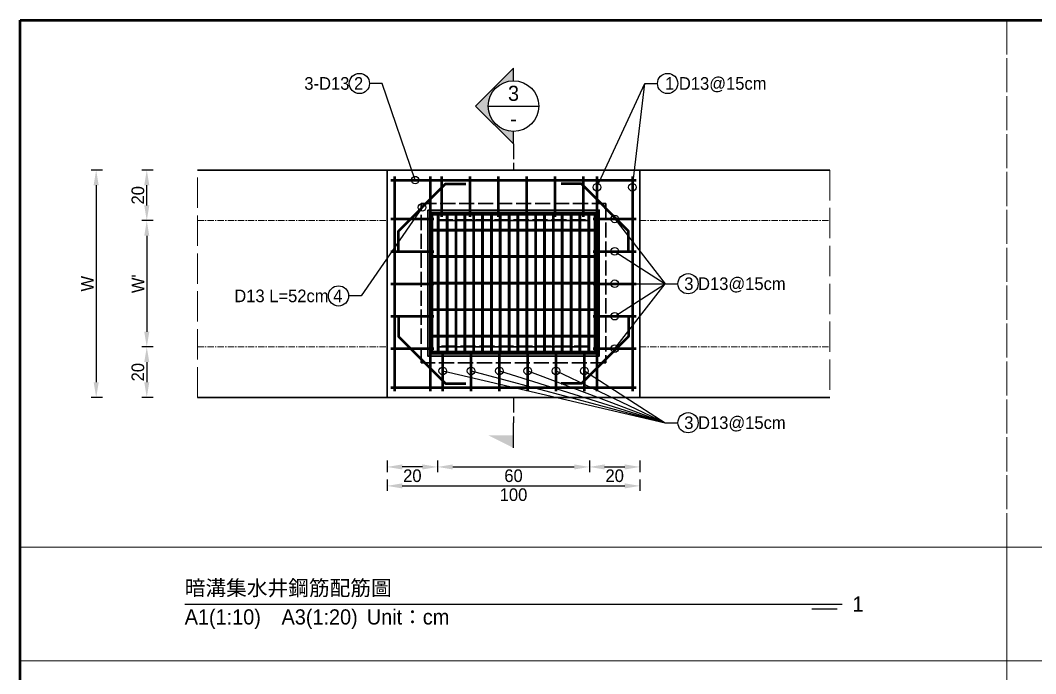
# Model space of a CAD drawing. Extents: x -7340 to 3675, y -3342 to 777.
# Drawn here: x -7340 to -6938.6, y -1015.6 to -757 of the extents above; entities that cross this region are included whole.
import ezdxf
from ezdxf import colors
from ezdxf.entities.mleader import LeaderData, LeaderLine
from ezdxf.math import Vec2, Vec3

# ---------------------------------------------------------------- set-up
doc = ezdxf.new("R2010")
doc.units = 0
doc.header["$MEASUREMENT"] = 0
doc.linetypes.add('ACAD_ISO02W100', pattern=[15, 12, -3])
doc.linetypes.add('CENTERX2', pattern=[4, 2.5, -0.5, 0.5, -0.5])
for name, color, linetype, lineweight in [('一、3.基本-變更', 1, 'Continuous', 50), ('二、1.繪圖-既有設施', 8, 'Continuous', 20), ('二、2.繪圖-施作項目', 181, 'Continuous', 30), ('二、5.繪圖-鋼筋', 60, 'Continuous', 50), ('二、6.繪圖-其他施作項目', 35, 'Continuous', 30)]:
    doc.layers.add(name, color=color, linetype=linetype, lineweight=lineweight)
doc.layers.add('一、4.基本-隱藏', color=9, linetype='ACAD_ISO02W100', lineweight=20, plot=False)
doc.layers.add('三、3.文字-註解文字', color=2, linetype='Continuous')
doc.styles.add('次圖名(詳圖)', font='MS PGothic.ttf', dxfattribs={"height": 6})
doc.styles.add('註解文字(詳圖)', font='MS PGothic.ttf', dxfattribs={"height": 5})
doc.dimstyles.new('註解文字(詳圖)', dxfattribs={"dimtxt": 5, "dimasz": 6, "dimexe": 2, "dimexo": 5, "dimgap": 1, "dimtad": 2, "dimzin": 0, "dimdsep": 46, "dimtxsty": '註解文字(詳圖)', "dimcen": 0.1, "dimclrd": 144, "dimclre": 144, "dimclrt": 256, "dimadec": 0, "dimazin": 0, "dimtfac": 1, "dimtofl": 0, "dimtmove": 0, "dimatfit": 3, "dimfxlon": 1, "dimtolj": 1, "dimtzin": 0, "dimlwd": -1, "dimlwe": -1, "dimarcsym": 1})
pattern_1 = [(45, (-8465.3608, -652.3457), (-2.65165, 2.65165), []), (45, (-8464.477, -652.3457), (-2.65165, 2.65165), []), (45, (-8463.593, -652.3457), (-2.65165, 2.65165), []), (45, (-8462.709, -652.3457), (-2.65165, 2.65165), [])]

# ---------------------------------------------------------------- blocks, each defined once
blk = doc.blocks.new('*D359')
at = {"layer": 'Defpoints', "color": 0, "transparency": 16777216}
for p in [(-7290, -816.25), (-7270, -816.25), (-7270, -836.25)]:
    blk.add_point(p, dxfattribs=at)
at = {"layer": '三、3.文字-註解文字', "color": 144, "transparency": 16777216}
for p, q in [((-7287.5, -816.25), (-7292, -816.25)), ((-7290, -830.25), (-7290, -822.25)), ((-7287.5, -836.25), (-7292, -836.25))]:
    blk.add_line(p, q, dxfattribs=at)
for points in [[(-7291, -822.25), (-7289, -822.25), (-7290, -816.25)], [(-7291, -830.25), (-7289, -830.25), (-7290, -836.25)]]:
    blk.add_solid(points, dxfattribs=at)
at = {"layer": '三、3.文字-註解文字', "transparency": 16777216, "insert": (-7293.5, -826.25), "char_height": 5, "attachment_point": 5, "rotation": 90, "style": '註解文字(詳圖)'}
blk.add_mtext('\\A1;20', dxfattribs=at)
blk = doc.blocks.new('*D360')
at = {"layer": 'Defpoints', "color": 0, "transparency": 16777216}
for p in [(-7270, -836.25), (-7290, -886.25), (-7270, -886.25)]:
    blk.add_point(p, dxfattribs=at)
at = {"layer": '三、3.文字-註解文字', "color": 144, "transparency": 16777216}
for p, q in [((-7287.5, -836.25), (-7292, -836.25)), ((-7290, -842.25), (-7290, -880.25)), ((-7287.5, -886.25), (-7292, -886.25))]:
    blk.add_line(p, q, dxfattribs=at)
for points in [[(-7291, -842.25), (-7289, -842.25), (-7290, -836.25)], [(-7291, -880.25), (-7289, -880.25), (-7290, -886.25)]]:
    blk.add_solid(points, dxfattribs=at)
at = {"layer": '三、3.文字-註解文字', "transparency": 16777216, "insert": (-7293.5, -861.25), "char_height": 5, "attachment_point": 5, "rotation": 90, "style": '註解文字(詳圖)'}
blk.add_mtext("\\A1;W'", dxfattribs=at)
blk = doc.blocks.new('*D361')
at = {"layer": 'Defpoints', "color": 0, "transparency": 16777216}
for p in [(-7270, -886.25), (-7290, -906.25), (-7270, -906.25)]:
    blk.add_point(p, dxfattribs=at)
at = {"layer": '三、3.文字-註解文字', "color": 144, "transparency": 16777216}
for p, q in [((-7287.5, -886.25), (-7292, -886.25)), ((-7290, -892.25), (-7290, -900.25)), ((-7287.5, -906.25), (-7292, -906.25))]:
    blk.add_line(p, q, dxfattribs=at)
for points in [[(-7291, -892.25), (-7289, -892.25), (-7290, -886.25)], [(-7291, -900.25), (-7289, -900.25), (-7290, -906.25)]]:
    blk.add_solid(points, dxfattribs=at)
at = {"layer": '三、3.文字-註解文字', "transparency": 16777216, "insert": (-7293.5, -896.25), "char_height": 5, "attachment_point": 5, "rotation": 90, "style": '註解文字(詳圖)'}
blk.add_mtext('\\A1;20', dxfattribs=at)
blk = doc.blocks.new('*D362')
at = {"layer": 'Defpoints', "color": 0, "transparency": 16777216}
for p in [(-7270, -816.25), (-7310, -906.25), (-7270, -906.25)]:
    blk.add_point(p, dxfattribs=at)
at = {"layer": '三、3.文字-註解文字', "color": 144, "transparency": 16777216}
for p, q in [((-7307.5, -816.25), (-7312, -816.25)), ((-7310, -822.25), (-7310, -900.25)), ((-7307.5, -906.25), (-7312, -906.25))]:
    blk.add_line(p, q, dxfattribs=at)
for points in [[(-7311, -822.25), (-7309, -822.25), (-7310, -816.25)], [(-7311, -900.25), (-7309, -900.25), (-7310, -906.25)]]:
    blk.add_solid(points, dxfattribs=at)
at = {"layer": '三、3.文字-註解文字', "transparency": 16777216, "insert": (-7313.5, -861.25), "char_height": 5, "attachment_point": 5, "rotation": 90, "style": '註解文字(詳圖)'}
blk.add_mtext('\\A1;W', dxfattribs=at)
blk = doc.blocks.new('_Small')
at = {"color": 0, "linetype": 'ByBlock', "lineweight": -2}
blk.add_circle((0, 0), 0.25, dxfattribs=at)
blk = doc.blocks.new('*D355')
at = {"layer": 'Defpoints', "color": 0, "transparency": 16777216}
for p in [(-7195, -886.25), (-7175, -886.25), (-7195, -933.75)]:
    blk.add_point(p, dxfattribs=at)
at = {"layer": '三、3.文字-註解文字', "color": 144, "transparency": 16777216}
for p, q in [((-7195, -931.25), (-7195, -935.75)), ((-7175, -931.25), (-7175, -935.75)), ((-7181, -933.75), (-7189, -933.75))]:
    blk.add_line(p, q, dxfattribs=at)
for points in [[(-7189, -932.75), (-7189, -934.75), (-7195, -933.75)], [(-7181, -932.75), (-7181, -934.75), (-7175, -933.75)]]:
    blk.add_solid(points, dxfattribs=at)
at = {"layer": '三、3.文字-註解文字', "transparency": 16777216, "insert": (-7185, -937.25), "char_height": 5, "attachment_point": 5, "style": '註解文字(詳圖)'}
blk.add_mtext('\\A1;20', dxfattribs=at)
blk = doc.blocks.new('*D356')
at = {"layer": 'Defpoints', "color": 0, "transparency": 16777216}
for p in [(-7175, -886.25), (-7115, -886.25), (-7115, -933.75)]:
    blk.add_point(p, dxfattribs=at)
at = {"layer": '三、3.文字-註解文字', "color": 144, "transparency": 16777216}
for p, q in [((-7175, -931.25), (-7175, -935.75)), ((-7115, -931.25), (-7115, -935.75)), ((-7169, -933.75), (-7121, -933.75))]:
    blk.add_line(p, q, dxfattribs=at)
for points in [[(-7169, -932.75), (-7169, -934.75), (-7175, -933.75)], [(-7121, -932.75), (-7121, -934.75), (-7115, -933.75)]]:
    blk.add_solid(points, dxfattribs=at)
at = {"layer": '三、3.文字-註解文字', "transparency": 16777216, "insert": (-7145, -937.25), "char_height": 5, "attachment_point": 5, "style": '註解文字(詳圖)'}
blk.add_mtext('\\A1;60', dxfattribs=at)
blk = doc.blocks.new('*D357')
at = {"layer": 'Defpoints', "color": 0, "transparency": 16777216}
for p in [(-7115, -886.25), (-7095, -886.25), (-7095, -933.75)]:
    blk.add_point(p, dxfattribs=at)
at = {"layer": '三、3.文字-註解文字', "color": 144, "transparency": 16777216}
for p, q in [((-7115, -931.25), (-7115, -935.75)), ((-7095, -931.25), (-7095, -935.75)), ((-7109, -933.75), (-7101, -933.75))]:
    blk.add_line(p, q, dxfattribs=at)
for points in [[(-7109, -932.75), (-7109, -934.75), (-7115, -933.75)], [(-7101, -932.75), (-7101, -934.75), (-7095, -933.75)]]:
    blk.add_solid(points, dxfattribs=at)
at = {"layer": '三、3.文字-註解文字', "transparency": 16777216, "insert": (-7105, -937.25), "char_height": 5, "attachment_point": 5, "style": '註解文字(詳圖)'}
blk.add_mtext('\\A1;20', dxfattribs=at)
blk = doc.blocks.new('*D358')
at = {"layer": 'Defpoints', "color": 0, "transparency": 16777216}
for p in [(-7195, -906.25), (-7095, -906.25), (-7095, -941.25)]:
    blk.add_point(p, dxfattribs=at)
at = {"layer": '三、3.文字-註解文字', "color": 144, "transparency": 16777216}
for p, q in [((-7195, -938.75), (-7195, -943.25)), ((-7095, -938.75), (-7095, -943.25)), ((-7189, -941.25), (-7101, -941.25))]:
    blk.add_line(p, q, dxfattribs=at)
for points in [[(-7189, -940.25), (-7189, -942.25), (-7195, -941.25)], [(-7101, -940.25), (-7101, -942.25), (-7095, -941.25)]]:
    blk.add_solid(points, dxfattribs=at)
at = {"layer": '三、3.文字-註解文字', "transparency": 16777216, "insert": (-7145, -944.75), "char_height": 5, "attachment_point": 5, "style": '註解文字(詳圖)'}
blk.add_mtext('\\A1;100', dxfattribs=at)

msp = doc.modelspace()

# ---------------------------------------------------------------- hatches: boundary and pattern name
at = {"layer": '三、3.文字-註解文字'}
h = msp.add_hatch(color=256, dxfattribs=at)
h.dxf.hatch_style = 1
h.paths.add_polyline_path([(-7145, -775.943), (-7160, -790.943), (-7145, -805.943), (-7145, -800.943, -0.4142136), (-7155, -790.943, -0.4142136), (-7145, -780.943)])
h = msp.add_hatch(color=256, dxfattribs=at)
h.dxf.hatch_style = 1
h.paths.add_polyline_path([(-7155, -921.25), (-7145, -926.25), (-7145, -921.25)])
at = {"layer": '二、6.繪圖-其他施作項目'}
h = msp.add_hatch(color=256, dxfattribs=at)
h.dxf.hatch_style = 1
h.paths.add_polyline_path([(-7178.9, -889.9), (-7111.1, -889.9), (-7111.1, -832.1), (-7178.9, -832.1)])
h.paths.add_polyline_path([(-7178, -889), (-7112, -889), (-7112, -833), (-7178, -833)], flags=16)
h = msp.add_hatch(dxfattribs=at)
h.set_pattern_fill('ANSI34', color=256, scale=5)
h.set_pattern_definition(pattern_1)
h.paths.add_polyline_path([(-7113, -839.75), (-7177, -839.75), (-7177, -840.25), (-7113, -840.25)])
h = msp.add_hatch(dxfattribs=at)
h.set_pattern_fill('ANSI34', color=256, scale=5)
h.set_pattern_definition(pattern_1)
h.paths.add_polyline_path([(-7113, -850.25), (-7177, -850.25), (-7177, -850.75), (-7113, -850.75)])
h = msp.add_hatch(dxfattribs=at)
h.set_pattern_fill('ANSI34', color=256, scale=5)
h.set_pattern_definition(pattern_1)
h.paths.add_polyline_path([(-7113, -860.75), (-7177, -860.75), (-7177, -861.25), (-7113, -861.25)])
h = msp.add_hatch(dxfattribs=at)
h.set_pattern_fill('ANSI34', color=256, scale=5)
h.set_pattern_definition(pattern_1)
h.paths.add_polyline_path([(-7113, -871.25), (-7177, -871.25), (-7177, -871.75), (-7113, -871.75)])
h = msp.add_hatch(dxfattribs=at)
h.set_pattern_fill('ANSI34', color=256, scale=5)
h.set_pattern_definition(pattern_1)
h.paths.add_polyline_path([(-7113, -881.75), (-7177, -881.75), (-7177, -882.25), (-7113, -882.25)])

# ---------------------------------------------------------------- linework, layer by layer
at = {"layer": '一、3.基本-變更'}
msp.add_lwpolyline([(-7340, -757), (-3920, -757), (-3920, -1264), (-7340, -1264)], close=True, dxfattribs=at)
at = {"layer": '一、4.基本-隱藏'}
for points in [[(-7340, -757), (-6560, -757), (-6560, -1264), (-7340, -1264)], [(-7340, -757), (-6950, -757), (-6950, -965.5), (-7340, -965.5)], [(-6950, -757), (-6650, -757), (-6650, -965.5), (-6950, -965.5)], [(-7270, -816.25), (-7020, -816.25), (-7020, -906.25), (-7270, -906.25)], [(-7340, -965.5), (-6950, -965.5), (-6950, -1010.5), (-7340, -1010.5)], [(-6950, -965.5), (-6650, -965.5), (-6650, -1010.5), (-6950, -1010.5)], [(-7340, -1010.5), (-6950, -1010.5), (-6950, -1219), (-7340, -1219)], [(-6950, -1010.5), (-6650, -1010.5), (-6650, -1219), (-6950, -1219)]]:
    msp.add_lwpolyline(points, close=True, dxfattribs=at)
at = {"layer": '三、3.文字-註解文字'}
for points in [[(-7145, -780.943), (-7145, -775.943), (-7160, -790.943), (-7145, -805.943), (-7145, -800.943)], [(-7155, -790.943), (-7135, -790.943)], [(-7145, -926.25), (-7145, -916.25)], [(-7275, -988), (-7015, -988)], [(-7017, -990), (-7027, -990)]]:
    msp.add_lwpolyline(points, dxfattribs=at)
at = {"layer": '三、3.文字-註解文字', "linetype": 'ACAD_ISO02W100', "ltscale": 0.5}
for points in [[(-7145, -805.943), (-7145, -815.943)], [(-7145, -906.25), (-7145, -916.25)]]:
    msp.add_lwpolyline(points, dxfattribs=at)
at = {"layer": '三、3.文字-註解文字'}
for centre, radius in [((-7205.93, -782), 4), ((-7084.07, -782), 4), ((-7145, -790.943), 10), ((-7076, -861.25), 4), ((-7214.181, -866.069), 4), ((-7076, -916.25), 4)]:
    msp.add_circle(centre, radius, dxfattribs=at)
at = {"layer": '二、1.繪圖-既有設施', "linetype": 'CENTERX2'}
for points in [[(-7270, -836.25), (-7195, -836.25)], [(-7095, -836.25), (-7020, -836.25)], [(-7270, -886.25), (-7195, -886.25)], [(-7095, -886.25), (-7020, -886.25)]]:
    msp.add_lwpolyline(points, dxfattribs=at)
at = {"layer": '二、2.繪圖-施作項目'}
for points in [[(-7270, -816.25), (-7020, -816.25)], [(-7195, -816.25), (-7195, -906.25)], [(-7095, -816.25), (-7095, -906.25)], [(-7270, -906.25), (-7020, -906.25)]]:
    msp.add_lwpolyline(points, dxfattribs=at)
msp.add_lwpolyline([(-7175, -836.25), (-7115, -836.25), (-7115, -886.25), (-7175, -886.25)], close=True, dxfattribs=at)
at = {"layer": '二、5.繪圖-鋼筋'}
for points in [[(-7192, -818.75), (-7192, -903.75)], [(-7178, -818.75), (-7178, -903.75)], [(-7173.362, -834.75), (-7173.362, -818.75)], [(-7162.162, -834.75), (-7162.162, -818.75)], [(-7150.962, -834.75), (-7150.962, -818.75)], [(-7139.762, -834.75), (-7139.762, -818.75)], [(-7128.562, -834.75), (-7128.562, -818.75)], [(-7117.362, -834.75), (-7117.362, -818.75)], [(-7112, -818.75), (-7112, -903.75)], [(-7098, -818.75), (-7098, -903.75)], [(-7193.5, -820.25), (-7096.5, -820.25)], [(-7190.5, -848.388), (-7190.5, -840.388), (-7171.862, -821.75), (-7163.862, -821.75)], [(-7099.5, -848.388), (-7099.5, -840.388), (-7118.138, -821.75), (-7126.138, -821.75)], [(-7193.5, -835.6), (-7176.5, -835.6)], [(-7113.5, -835.6), (-7096.5, -835.6)], [(-7193.5, -848.43), (-7176.5, -848.43)], [(-7113.5, -848.43), (-7096.5, -848.43)], [(-7193.5, -861.25), (-7176.5, -861.25)], [(-7113.5, -861.25), (-7096.5, -861.25)], [(-7193.5, -874.09), (-7176.5, -874.09)], [(-7190.5, -874.112), (-7190.5, -882.112), (-7171.862, -900.75), (-7163.862, -900.75)], [(-7099.5, -874.112), (-7099.5, -882.112), (-7118.138, -900.75), (-7126.138, -900.75)], [(-7113.5, -874.09), (-7096.5, -874.09)], [(-7193.5, -886.92), (-7176.5, -886.92)], [(-7113.5, -886.92), (-7096.5, -886.92)], [(-7173, -903.75), (-7173, -887.75)], [(-7161.8, -903.75), (-7161.8, -887.75)], [(-7150.6, -903.75), (-7150.6, -887.75)], [(-7139.4, -903.75), (-7139.4, -887.75)], [(-7128.2, -903.75), (-7128.2, -887.75)], [(-7117, -903.75), (-7117, -887.75)], [(-7193.5, -902.25), (-7096.5, -902.25)]]:
    msp.add_lwpolyline(points, dxfattribs=at)
at = {"layer": '二、6.繪圖-其他施作項目', "linetype": 'ACAD_ISO02W100', "ltscale": 0.5}
for points in [[(-7181.5, -829.5), (-7108.5, -829.5), (-7108.5, -892.5), (-7181.5, -892.5)], [(-7175, -836), (-7115, -836), (-7115, -886), (-7175, -886)]]:
    msp.add_lwpolyline(points, close=True, dxfattribs=at)
at = {"layer": '二、6.繪圖-其他施作項目'}
for points in [[(-7178.9, -832.1), (-7111.1, -832.1), (-7111.1, -889.9), (-7178.9, -889.9)], [(-7178, -833), (-7112, -833), (-7112, -889), (-7178, -889)], [(-7177.5, -833.5), (-7112.5, -833.5), (-7112.5, -888.5), (-7177.5, -888.5)]]:
    msp.add_lwpolyline(points, close=True, dxfattribs=at)
for points in [[(-7177.5, -833.5), (-7112.5, -833.5)], [(-7177.5, -833.5), (-7177.5, -888.5)], [(-7177, -833.5), (-7177, -888.5)], [(-7177, -834), (-7113, -834)], [(-7175, -834), (-7175, -839.75)], [(-7174.5, -834), (-7174.5, -839.75)], [(-7171.5, -834), (-7171.5, -839.75)], [(-7171, -834), (-7171, -839.75)], [(-7168, -834), (-7168, -839.75)], [(-7167.5, -834), (-7167.5, -839.75)], [(-7164.5, -834), (-7164.5, -839.75)], [(-7164, -834), (-7164, -839.75)], [(-7161, -834), (-7161, -839.75)], [(-7160.5, -834), (-7160.5, -839.75)], [(-7157.5, -834), (-7157.5, -839.75)], [(-7157, -834), (-7157, -839.75)], [(-7154, -834), (-7154, -839.75)], [(-7153.5, -834), (-7153.5, -839.75)], [(-7150.5, -834), (-7150.5, -839.75)], [(-7150, -834), (-7150, -839.75)], [(-7147, -834), (-7147, -839.75)], [(-7146.5, -834), (-7146.5, -839.75)], [(-7143.5, -834), (-7143.5, -839.75)], [(-7143, -834), (-7143, -839.75)], [(-7140, -834), (-7140, -839.75)], [(-7139.5, -834), (-7139.5, -839.75)], [(-7136.5, -834), (-7136.5, -839.75)], [(-7136, -834), (-7136, -839.75)], [(-7133, -834), (-7133, -839.75)], [(-7132.5, -834), (-7132.5, -839.75)], [(-7129.5, -834), (-7129.5, -839.75)], [(-7129, -834), (-7129, -839.75)], [(-7126, -834), (-7126, -839.75)], [(-7125.5, -834), (-7125.5, -839.75)], [(-7122.5, -834), (-7122.5, -839.75)], [(-7122, -834), (-7122, -839.75)], [(-7119, -834), (-7119, -839.75)], [(-7118.5, -834), (-7118.5, -839.75)], [(-7115.5, -834), (-7115.5, -839.75)], [(-7115, -834), (-7115, -839.75)], [(-7113, -833.5), (-7113, -888.5)], [(-7112.5, -833.5), (-7112.5, -888.5)], [(-7177, -839.75), (-7113, -839.75)], [(-7177, -840.25), (-7113, -840.25)], [(-7175, -840.25), (-7175, -850.25)], [(-7174.5, -840.25), (-7174.5, -850.25)], [(-7171.5, -840.25), (-7171.5, -850.25)], [(-7171, -840.25), (-7171, -850.25)], [(-7168, -840.25), (-7168, -850.25)], [(-7167.5, -840.25), (-7167.5, -850.25)], [(-7164.5, -840.25), (-7164.5, -850.25)], [(-7164, -840.25), (-7164, -850.25)], [(-7161, -840.25), (-7161, -850.25)], [(-7160.5, -840.25), (-7160.5, -850.25)], [(-7157.5, -840.25), (-7157.5, -850.25)], [(-7157, -840.25), (-7157, -850.25)], [(-7154, -840.25), (-7154, -850.25)], [(-7153.5, -840.25), (-7153.5, -850.25)], [(-7150.5, -840.25), (-7150.5, -850.25)], [(-7150, -840.25), (-7150, -850.25)], [(-7147, -840.25), (-7147, -850.25)], [(-7146.5, -840.25), (-7146.5, -850.25)], [(-7143.5, -840.25), (-7143.5, -850.25)], [(-7143, -840.25), (-7143, -850.25)], [(-7140, -840.25), (-7140, -850.25)], [(-7139.5, -840.25), (-7139.5, -850.25)], [(-7136.5, -840.25), (-7136.5, -850.25)], [(-7136, -840.25), (-7136, -850.25)], [(-7133, -840.25), (-7133, -850.25)], [(-7132.5, -840.25), (-7132.5, -850.25)], [(-7129.5, -840.25), (-7129.5, -850.25)], [(-7129, -840.25), (-7129, -850.25)], [(-7126, -840.25), (-7126, -850.25)], [(-7125.5, -840.25), (-7125.5, -850.25)], [(-7122.5, -840.25), (-7122.5, -850.25)], [(-7122, -840.25), (-7122, -850.25)], [(-7119, -840.25), (-7119, -850.25)], [(-7118.5, -840.25), (-7118.5, -850.25)], [(-7115.5, -840.25), (-7115.5, -850.25)], [(-7115, -840.25), (-7115, -850.25)], [(-7177, -850.25), (-7113, -850.25)], [(-7177, -850.75), (-7113, -850.75)], [(-7175, -850.75), (-7175, -860.75)], [(-7174.5, -850.75), (-7174.5, -860.75)], [(-7171.5, -850.75), (-7171.5, -860.75)], [(-7171, -850.75), (-7171, -860.75)], [(-7168, -850.75), (-7168, -860.75)], [(-7167.5, -850.75), (-7167.5, -860.75)], [(-7164.5, -850.75), (-7164.5, -860.75)], [(-7164, -850.75), (-7164, -860.75)], [(-7161, -850.75), (-7161, -860.75)], [(-7160.5, -850.75), (-7160.5, -860.75)], [(-7157.5, -850.75), (-7157.5, -860.75)], [(-7157, -850.75), (-7157, -860.75)], [(-7154, -850.75), (-7154, -860.75)], [(-7153.5, -850.75), (-7153.5, -860.75)], [(-7150.5, -850.75), (-7150.5, -860.75)], [(-7150, -850.75), (-7150, -860.75)], [(-7147, -850.75), (-7147, -860.75)], [(-7146.5, -850.75), (-7146.5, -860.75)], [(-7143.5, -850.75), (-7143.5, -860.75)], [(-7143, -850.75), (-7143, -860.75)], [(-7140, -850.75), (-7140, -860.75)], [(-7139.5, -850.75), (-7139.5, -860.75)], [(-7136.5, -850.75), (-7136.5, -860.75)], [(-7136, -850.75), (-7136, -860.75)], [(-7133, -850.75), (-7133, -860.75)], [(-7132.5, -850.75), (-7132.5, -860.75)], [(-7129.5, -850.75), (-7129.5, -860.75)], [(-7129, -850.75), (-7129, -860.75)], [(-7126, -850.75), (-7126, -860.75)], [(-7125.5, -850.75), (-7125.5, -860.75)], [(-7122.5, -850.75), (-7122.5, -860.75)], [(-7122, -850.75), (-7122, -860.75)], [(-7119, -850.75), (-7119, -860.75)], [(-7118.5, -850.75), (-7118.5, -860.75)], [(-7115.5, -850.75), (-7115.5, -860.75)], [(-7115, -850.75), (-7115, -860.75)], [(-7177, -860.75), (-7113, -860.75)], [(-7177, -861.25), (-7113, -861.25)], [(-7175, -861.25), (-7175, -871.25)], [(-7174.5, -861.25), (-7174.5, -871.25)], [(-7171.5, -861.25), (-7171.5, -871.25)], [(-7171, -861.25), (-7171, -871.25)], [(-7168, -861.25), (-7168, -871.25)], [(-7167.5, -861.25), (-7167.5, -871.25)], [(-7164.5, -861.25), (-7164.5, -871.25)], [(-7164, -861.25), (-7164, -871.25)], [(-7161, -861.25), (-7161, -871.25)], [(-7160.5, -861.25), (-7160.5, -871.25)], [(-7157.5, -861.25), (-7157.5, -871.25)], [(-7157, -861.25), (-7157, -871.25)], [(-7154, -861.25), (-7154, -871.25)], [(-7153.5, -861.25), (-7153.5, -871.25)], [(-7150.5, -861.25), (-7150.5, -871.25)], [(-7150, -861.25), (-7150, -871.25)], [(-7147, -861.25), (-7147, -871.25)], [(-7146.5, -861.25), (-7146.5, -871.25)], [(-7143.5, -861.25), (-7143.5, -871.25)], [(-7143, -861.25), (-7143, -871.25)], [(-7140, -861.25), (-7140, -871.25)], [(-7139.5, -861.25), (-7139.5, -871.25)], [(-7136.5, -861.25), (-7136.5, -871.25)], [(-7136, -861.25), (-7136, -871.25)], [(-7133, -861.25), (-7133, -871.25)], [(-7132.5, -861.25), (-7132.5, -871.25)], [(-7129.5, -861.25), (-7129.5, -871.25)], [(-7129, -861.25), (-7129, -871.25)], [(-7126, -861.25), (-7126, -871.25)], [(-7125.5, -861.25), (-7125.5, -871.25)], [(-7122.5, -861.25), (-7122.5, -871.25)], [(-7122, -861.25), (-7122, -871.25)], [(-7119, -861.25), (-7119, -871.25)], [(-7118.5, -861.25), (-7118.5, -871.25)], [(-7115.5, -861.25), (-7115.5, -871.25)], [(-7115, -861.25), (-7115, -871.25)], [(-7177, -871.25), (-7113, -871.25)], [(-7177, -871.75), (-7113, -871.75)], [(-7175, -871.75), (-7175, -881.75)], [(-7174.5, -871.75), (-7174.5, -881.75)], [(-7171.5, -871.75), (-7171.5, -881.75)], [(-7171, -871.75), (-7171, -881.75)], [(-7168, -871.75), (-7168, -881.75)], [(-7167.5, -871.75), (-7167.5, -881.75)], [(-7164.5, -871.75), (-7164.5, -881.75)], [(-7164, -871.75), (-7164, -881.75)], [(-7161, -871.75), (-7161, -881.75)], [(-7160.5, -871.75), (-7160.5, -881.75)], [(-7157.5, -871.75), (-7157.5, -881.75)], [(-7157, -871.75), (-7157, -881.75)], [(-7154, -871.75), (-7154, -881.75)], [(-7153.5, -871.75), (-7153.5, -881.75)], [(-7150.5, -871.75), (-7150.5, -881.75)], [(-7150, -871.75), (-7150, -881.75)], [(-7147, -871.75), (-7147, -881.75)], [(-7146.5, -871.75), (-7146.5, -881.75)], [(-7143.5, -871.75), (-7143.5, -881.75)], [(-7143, -871.75), (-7143, -881.75)], [(-7140, -871.75), (-7140, -881.75)], [(-7139.5, -871.75), (-7139.5, -881.75)], [(-7136.5, -871.75), (-7136.5, -881.75)], [(-7136, -871.75), (-7136, -881.75)], [(-7133, -871.75), (-7133, -881.75)], [(-7132.5, -871.75), (-7132.5, -881.75)], [(-7129.5, -871.75), (-7129.5, -881.75)], [(-7129, -871.75), (-7129, -881.75)], [(-7126, -871.75), (-7126, -881.75)], [(-7125.5, -871.75), (-7125.5, -881.75)], [(-7122.5, -871.75), (-7122.5, -881.75)], [(-7122, -871.75), (-7122, -881.75)], [(-7119, -871.75), (-7119, -881.75)], [(-7118.5, -871.75), (-7118.5, -881.75)], [(-7115.5, -871.75), (-7115.5, -881.75)], [(-7115, -871.75), (-7115, -881.75)], [(-7177, -881.75), (-7113, -881.75)], [(-7177, -882.25), (-7113, -882.25)], [(-7175, -882.25), (-7175, -888)], [(-7174.5, -882.25), (-7174.5, -888)], [(-7171.5, -882.25), (-7171.5, -888)], [(-7171, -882.25), (-7171, -888)], [(-7168, -882.25), (-7168, -888)], [(-7167.5, -882.25), (-7167.5, -888)], [(-7164.5, -882.25), (-7164.5, -888)], [(-7164, -882.25), (-7164, -888)], [(-7161, -882.25), (-7161, -888)], [(-7160.5, -882.25), (-7160.5, -888)], [(-7157.5, -882.25), (-7157.5, -888)], [(-7157, -882.25), (-7157, -888)], [(-7154, -882.25), (-7154, -888)], [(-7153.5, -882.25), (-7153.5, -888)], [(-7150.5, -882.25), (-7150.5, -888)], [(-7150, -882.25), (-7150, -888)], [(-7147, -882.25), (-7147, -888)], [(-7146.5, -882.25), (-7146.5, -888)], [(-7143.5, -882.25), (-7143.5, -888)], [(-7143, -882.25), (-7143, -888)], [(-7140, -882.25), (-7140, -888)], [(-7139.5, -882.25), (-7139.5, -888)], [(-7136.5, -882.25), (-7136.5, -888)], [(-7136, -882.25), (-7136, -888)], [(-7133, -882.25), (-7133, -888)], [(-7132.5, -882.25), (-7132.5, -888)], [(-7129.5, -882.25), (-7129.5, -888)], [(-7129, -882.25), (-7129, -888)], [(-7126, -882.25), (-7126, -888)], [(-7125.5, -882.25), (-7125.5, -888)], [(-7122.5, -882.25), (-7122.5, -888)], [(-7122, -882.25), (-7122, -888)], [(-7119, -882.25), (-7119, -888)], [(-7118.5, -882.25), (-7118.5, -888)], [(-7115.5, -882.25), (-7115.5, -888)], [(-7115, -882.25), (-7115, -888)], [(-7177.5, -888.5), (-7112.5, -888.5)], [(-7177, -888), (-7113, -888)]]:
    msp.add_lwpolyline(points, dxfattribs=at)

# ---------------------------------------------------------------- texts
at = {"layer": '三、3.文字-註解文字', "char_height": 6}
for s, width, gutter_width, insert, attachment_point, style in [('3', 6.60394, 25, (-7145, -785.943), 5, '註解文字(詳圖)'), ('-', 6.60394, 25, (-7145, -795.943), 5, '註解文字(詳圖)'), ('{\\fMS PGothic|b0|i0|c128|p34;暗溝}集水井{\\fMS PGothic|b0|i0|c128|p34;鋼筋配筋圖}', 113.35584, 15, (-7275, -982), 4, '次圖名(詳圖)'), ('1', 3, 15, (-7011, -988), 4, '次圖名(詳圖)'), ('A1(1:10)\u3000A3(1:20){\\fMS PGothic|b0|i0|c128|p34;^IUnit：cm}', 136.03259, 15, (-7275, -994), 4, '次圖名(詳圖)')]:
    msp.add_mtext_dynamic_manual_height_columns(s, width=width, gutter_width=gutter_width, heights=[0], dxfattribs=dict(at, insert=insert, attachment_point=attachment_point, style=style))

# ---------------------------------------------------------------- dimensions: what is measured, and where the dimension line sits
at = {"layer": '三、3.文字-註解文字'}
for base, p1, p2, text, picture, middle in [((-7310, -906.25), (-7270, -816.25), (-7270, -906.25), 'W', '*D362', (-7313.5, -861.25)), ((-7290, -816.25), (-7270, -836.25), (-7270, -816.25), '20', '*D359', (-7293.5, -826.25)), ((-7290, -886.25), (-7270, -836.25), (-7270, -886.25), "W'", '*D360', (-7293.5, -861.25)), ((-7290, -906.25), (-7270, -886.25), (-7270, -906.25), '20', '*D361', (-7293.5, -896.25))]:
    dim = msp.add_linear_dim(base=base, p1=p1, p2=p2, angle=90, text=text, dimstyle='註解文字(詳圖)', dxfattribs=at)
    dim.commit()
    dim.dimension.update_dxf_attribs({"geometry": picture, "text_midpoint": middle})
for base, p1, p2, text, picture, middle in [((-7195, -933.75), (-7175, -886.25), (-7195, -886.25), '20', '*D355', (-7185, -937.25)), ((-7115, -933.75), (-7175, -886.25), (-7115, -886.25), '60', '*D356', (-7145, -937.25)), ((-7095, -933.75), (-7115, -886.25), (-7095, -886.25), '20', '*D357', (-7105, -937.25)), ((-7095, -941.25), (-7195, -906.25), (-7095, -906.25), '100', '*D358', (-7145, -944.75))]:
    dim = msp.add_linear_dim(base=base, p1=p1, p2=p2, text=text, dimstyle='註解文字(詳圖)', dxfattribs=at)
    dim.commit()
    dim.dimension.update_dxf_attribs({"geometry": picture, "text_midpoint": middle})

# ---------------------------------------------------------------- leaders
ml = msp.add_multileader_mtext('Standard', dxfattribs=at)
ml.set_content('{\\fMS PGothic|b0|i0|c128|p34;3-D13 }2{\\fMS PGothic|b0|i0|c128|p34; }', color=256, style='註解文字(詳圖)')
ml.set_leader_properties(color=144, linetype='ByLayer', lineweight=-1)
ml.set_arrow_properties(name='SMALL')
ml.build(insert=Vec2(0, 0))
ml.multileader.update_dxf_attribs({"dogleg_length": 5, "arrow_head_size": 6})
ctx = ml.context
ctx.base_point, ctx.char_height, ctx.arrow_head_size, ctx.landing_gap_size, ctx.plane_origin = Vec3(-7231.305, -782), 5, 6, 2.5, Vec3(-7295.339, -829.835)
ctx.text_align_type = 2
notes = []
notes.append((ctx, [(1, (1, 1, 0), (-7196.93, -782), (-1, 0), 5, [(0, [(-7183.884, -820.25)], 0, [])])]))
ctx.mtext.insert, ctx.mtext.width, ctx.mtext.alignment, ctx.mtext.flow_direction = Vec3(-7204.43, -779.486), 42.33146, 3, 5
ml = msp.add_multileader_mtext('Standard', dxfattribs=at)
ml.set_content('{\\fMS PGothic|b0|i0|c128|p34;1 }D13@15cm', color=256, style='註解文字(詳圖)')
ml.set_leader_properties(color=144, linetype='ByLayer', lineweight=-1)
ml.set_arrow_properties(name='SMALL')
ml.build(insert=Vec2(0, 0))
ml.multileader.update_dxf_attribs({"dogleg_length": 5, "arrow_head_size": 6})
ctx = ml.context
ctx.base_point, ctx.char_height, ctx.arrow_head_size, ctx.landing_gap_size, ctx.plane_origin = Vec3(-7088.07, -782), 5, 6, 3, Vec3(-7130.695, -829.835)
notes.append((ctx, [(0, (1, 1, 0), (-7093.07, -782), (1, 0), 5, [(0, [(-7112, -823.081)], 0, [])])]))
ctx.mtext.insert, ctx.mtext.flow_direction = Vec3(-7085.07, -779.486), 5
ml = msp.add_multileader_mtext('Standard', dxfattribs=at)
ml.set_content('{\\fMS PGothic|b0|i0|c128|p34; }', color=256, style='註解文字(詳圖)')
ml.set_leader_properties(color=144, linetype='ByLayer', lineweight=-1)
ml.set_arrow_properties(name='SMALL')
ml.build(insert=Vec2(0, 0))
ml.multileader.update_dxf_attribs({"dogleg_length": 5, "arrow_head_size": 6})
ctx = ml.context
ctx.base_point, ctx.char_height, ctx.arrow_head_size, ctx.landing_gap_size, ctx.plane_origin = Vec3(-7088.07, -782), 5, 6, 3, Vec3(-7116.695, -829.835)
notes.append((ctx, [(0, (1, 1, 0), (-7093.07, -782), (1, 0), 5, [(0, [(-7098, -823.081)], 0, [])])]))
ctx.mtext.insert, ctx.mtext.flow_direction = Vec3(-7085.07, -779.5), 5
ml = msp.add_multileader_mtext('Standard', dxfattribs=at)
ml.set_content('{\\fMS PGothic|b0|i0|c128|p34;D13 }L=52cm{\\fMS PGothic|b0|i0|c128|p34; 4 }', color=256, style='註解文字(詳圖)')
ml.set_leader_properties(color=144, linetype='ByLayer', lineweight=-1)
ml.set_arrow_properties(name='SMALL')
ml.build(insert=Vec2(0, 0))
ml.multileader.update_dxf_attribs({"dogleg_length": 5, "arrow_head_size": 6})
ctx = ml.context
ctx.base_point, ctx.char_height, ctx.arrow_head_size, ctx.landing_gap_size, ctx.plane_origin = Vec3(-7258.335, -866.069), 5, 6, 2.5, Vec3(-7303.59, -913.903)
ctx.text_align_type = 2
notes.append((ctx, [(1, (1, 1, 0), (-7205.181, -866.069), (-1, 0), 5, [(0, [(-7181.181, -831.069)], 0, [])])]))
ctx.mtext.insert, ctx.mtext.width, ctx.mtext.alignment, ctx.mtext.flow_direction = Vec3(-7212.681, -863.555), 45.36597, 3, 5
ml = msp.add_multileader_mtext('Standard', dxfattribs=at)
ml.set_content('3{\\fMS PGothic|b0|i0|c128|p34; D13@15cm}', color=256, style='註解文字(詳圖)')
ml.set_leader_properties(color=144, linetype='ByLayer', lineweight=-1)
ml.set_arrow_properties(name='SMALL')
ml.build(insert=Vec2(0, 0))
ml.multileader.update_dxf_attribs({"dogleg_length": 5, "arrow_head_size": 6})
ctx = ml.context
ctx.base_point, ctx.char_height, ctx.arrow_head_size, ctx.landing_gap_size, ctx.plane_origin = Vec3(-7080, -861.25), 5, 6, 2.5, Vec3(-7122.625, -909.085)
notes.append((ctx, [(0, (1, 1, 0), (-7085, -861.25), (1, 0), 5, [(0, [(-7105, -835.6)], 0, [])])]))
ctx.mtext.insert, ctx.mtext.flow_direction = Vec3(-7077.5, -858.736), 5
ml = msp.add_multileader_mtext('Standard', dxfattribs=at)
ml.set_content('{\\fMS PGothic|b0|i0|c128|p34; }', color=256, style='註解文字(詳圖)')
ml.set_leader_properties(color=144, linetype='ByLayer', lineweight=-1)
ml.set_arrow_properties(name='SMALL')
ml.build(insert=Vec2(0, 0))
ml.multileader.update_dxf_attribs({"dogleg_length": 5, "arrow_head_size": 6})
ctx = ml.context
ctx.base_point, ctx.char_height, ctx.arrow_head_size, ctx.landing_gap_size, ctx.plane_origin = Vec3(-7080, -861.25), 5, 6, 3, Vec3(-7108.625, -909.085)
notes.append((ctx, [(0, (1, 1, 0), (-7085, -861.25), (1, 0), 5, [(0, [(-7105, -848.43)], 0, [])])]))
ctx.mtext.insert, ctx.mtext.flow_direction = Vec3(-7077, -858.75), 5
ml = msp.add_multileader_mtext('Standard', dxfattribs=at)
ml.set_content('{\\fMS PGothic|b0|i0|c128|p34; }', color=256, style='註解文字(詳圖)')
ml.set_leader_properties(color=144, linetype='ByLayer', lineweight=-1)
ml.set_arrow_properties(name='SMALL')
ml.build(insert=Vec2(0, 0))
ml.multileader.update_dxf_attribs({"dogleg_length": 5, "arrow_head_size": 6})
ctx = ml.context
ctx.base_point, ctx.char_height, ctx.arrow_head_size, ctx.landing_gap_size, ctx.plane_origin = Vec3(-7080, -861.25), 5, 6, 3, Vec3(-7108.625, -923.585)
notes.append((ctx, [(0, (1, 1, 0), (-7085, -861.25), (1, 0), 5, [(0, [(-7105, -861.25)], 0, [])])]))
ctx.mtext.insert, ctx.mtext.flow_direction = Vec3(-7077, -858.75), 5
ml = msp.add_multileader_mtext('Standard', dxfattribs=at)
ml.set_content('{\\fMS PGothic|b0|i0|c128|p34; }', color=256, style='註解文字(詳圖)')
ml.set_leader_properties(color=144, linetype='ByLayer', lineweight=-1)
ml.set_arrow_properties(name='SMALL')
ml.build(insert=Vec2(0, 0))
ml.multileader.update_dxf_attribs({"dogleg_length": 5, "arrow_head_size": 6})
ctx = ml.context
ctx.base_point, ctx.char_height, ctx.arrow_head_size, ctx.landing_gap_size, ctx.plane_origin = Vec3(-7080, -861.25), 5, 6, 3, Vec3(-7108.625, -938.085)
notes.append((ctx, [(0, (1, 1, 0), (-7085, -861.25), (1, 0), 5, [(0, [(-7105, -874.09)], 0, [])])]))
ctx.mtext.insert, ctx.mtext.flow_direction = Vec3(-7077, -858.75), 5
ml = msp.add_multileader_mtext('Standard', dxfattribs=at)
ml.set_content('{\\fMS PGothic|b0|i0|c128|p34; }', color=256, style='註解文字(詳圖)')
ml.set_leader_properties(color=144, linetype='ByLayer', lineweight=-1)
ml.set_arrow_properties(name='SMALL')
ml.build(insert=Vec2(0, 0))
ml.multileader.update_dxf_attribs({"dogleg_length": 5, "arrow_head_size": 6})
ctx = ml.context
ctx.base_point, ctx.char_height, ctx.arrow_head_size, ctx.landing_gap_size, ctx.plane_origin = Vec3(-7080, -861.25), 5, 6, 3, Vec3(-7108.625, -952.585)
notes.append((ctx, [(0, (1, 1, 0), (-7085, -861.25), (1, 0), 5, [(0, [(-7105, -886.92)], 0, [])])]))
ctx.mtext.insert, ctx.mtext.flow_direction = Vec3(-7077, -858.75), 5
ml = msp.add_multileader_mtext('Standard', dxfattribs=at)
ml.set_content('{\\fMS PGothic|b0|i0|c128|p34; }', color=256, style='註解文字(詳圖)')
ml.set_leader_properties(color=144, linetype='ByLayer', lineweight=-1)
ml.set_arrow_properties(name='SMALL')
ml.build(insert=Vec2(0, 0))
ml.multileader.update_dxf_attribs({"dogleg_length": 5, "arrow_head_size": 6})
ctx = ml.context
ctx.base_point, ctx.char_height, ctx.arrow_head_size, ctx.landing_gap_size, ctx.plane_origin = Vec3(-7080, -916.25), 5, 6, 3, Vec3(-7108.625, -1007.585)
notes.append((ctx, [(0, (1, 1, 0), (-7085, -916.25), (1, 0), 5, [(0, [(-7173, -895.75)], 0, [])])]))
ctx.mtext.insert, ctx.mtext.flow_direction = Vec3(-7077, -913.75), 5
ml = msp.add_multileader_mtext('Standard', dxfattribs=at)
ml.set_content('{\\fMS PGothic|b0|i0|c128|p34; }', color=256, style='註解文字(詳圖)')
ml.set_leader_properties(color=144, linetype='ByLayer', lineweight=-1)
ml.set_arrow_properties(name='SMALL')
ml.build(insert=Vec2(0, 0))
ml.multileader.update_dxf_attribs({"dogleg_length": 5, "arrow_head_size": 6})
ctx = ml.context
ctx.base_point, ctx.char_height, ctx.arrow_head_size, ctx.landing_gap_size, ctx.plane_origin = Vec3(-7080, -916.25), 5, 6, 3, Vec3(-7108.625, -993.085)
notes.append((ctx, [(0, (1, 1, 0), (-7085, -916.25), (1, 0), 5, [(0, [(-7161.8, -895.75)], 0, [])])]))
ctx.mtext.insert, ctx.mtext.flow_direction = Vec3(-7077, -913.75), 5
ml = msp.add_multileader_mtext('Standard', dxfattribs=at)
ml.set_content('{\\fMS PGothic|b0|i0|c128|p34; }', color=256, style='註解文字(詳圖)')
ml.set_leader_properties(color=144, linetype='ByLayer', lineweight=-1)
ml.set_arrow_properties(name='SMALL')
ml.build(insert=Vec2(0, 0))
ml.multileader.update_dxf_attribs({"dogleg_length": 5, "arrow_head_size": 6})
ctx = ml.context
ctx.base_point, ctx.char_height, ctx.arrow_head_size, ctx.landing_gap_size, ctx.plane_origin = Vec3(-7080, -916.25), 5, 6, 3, Vec3(-7108.625, -978.585)
notes.append((ctx, [(0, (1, 1, 0), (-7085, -916.25), (1, 0), 5, [(0, [(-7150.6, -895.75)], 0, [])])]))
ctx.mtext.insert, ctx.mtext.flow_direction = Vec3(-7077, -913.75), 5
ml = msp.add_multileader_mtext('Standard', dxfattribs=at)
ml.set_content('{\\fMS PGothic|b0|i0|c128|p34; }', color=256, style='註解文字(詳圖)')
ml.set_leader_properties(color=144, linetype='ByLayer', lineweight=-1)
ml.set_arrow_properties(name='SMALL')
ml.build(insert=Vec2(0, 0))
ml.multileader.update_dxf_attribs({"dogleg_length": 5, "arrow_head_size": 6})
ctx = ml.context
ctx.base_point, ctx.char_height, ctx.arrow_head_size, ctx.landing_gap_size, ctx.plane_origin = Vec3(-7080, -916.25), 5, 6, 3, Vec3(-7108.625, -964.085)
notes.append((ctx, [(0, (1, 1, 0), (-7085, -916.25), (1, 0), 5, [(0, [(-7139.4, -895.75)], 0, [])])]))
ctx.mtext.insert, ctx.mtext.flow_direction = Vec3(-7077, -913.75), 5
ml = msp.add_multileader_mtext('Standard', dxfattribs=at)
ml.set_content('3{\\fMS PGothic|b0|i0|c128|p34; D13@15cm}', color=256, style='註解文字(詳圖)')
ml.set_leader_properties(color=144, linetype='ByLayer', lineweight=-1)
ml.set_arrow_properties(name='SMALL')
ml.build(insert=Vec2(0, 0))
ml.multileader.update_dxf_attribs({"dogleg_length": 5, "arrow_head_size": 6})
ctx = ml.context
ctx.base_point, ctx.char_height, ctx.arrow_head_size, ctx.landing_gap_size, ctx.plane_origin = Vec3(-7080, -916.25), 5, 6, 2.5, Vec3(-7122.625, -964.085)
notes.append((ctx, [(0, (1, 1, 0), (-7085, -916.25), (1, 0), 5, [(0, [(-7128.2, -895.75)], 0, [])])]))
ctx.mtext.insert, ctx.mtext.flow_direction = Vec3(-7077.5, -913.736), 5
ml = msp.add_multileader_mtext('Standard', dxfattribs=at)
ml.set_content('{\\fMS PGothic|b0|i0|c128|p34; }', color=256, style='註解文字(詳圖)')
ml.set_leader_properties(color=144, linetype='ByLayer', lineweight=-1)
ml.set_arrow_properties(name='SMALL')
ml.build(insert=Vec2(0, 0))
ml.multileader.update_dxf_attribs({"dogleg_length": 5, "arrow_head_size": 6})
ctx = ml.context
ctx.base_point, ctx.char_height, ctx.arrow_head_size, ctx.landing_gap_size, ctx.plane_origin = Vec3(-7080, -916.25), 5, 6, 2.5, Vec3(-7111.425, -964.085)
notes.append((ctx, [(0, (1, 1, 0), (-7085, -916.25), (1, 0), 5, [(0, [(-7117, -895.75)], 0, [])])]))
ctx.mtext.insert, ctx.mtext.flow_direction = Vec3(-7077.5, -913.75), 5
for ctx, leaders in notes:
    for number, flags, end, landing, length, lines in leaders:
        leader = LeaderData()
        leader.index, (leader.has_last_leader_line, leader.has_dogleg_vector, leader.attachment_direction) = number, flags
        leader.last_leader_point, leader.dogleg_vector, leader.dogleg_length = Vec3(end), Vec3(landing), length
        for number, points, colour, breaks in lines:
            line = LeaderLine()
            line.index, line.vertices, line.color, line.breaks = number, Vec3.list(points), colors.encode_raw_color(colour), breaks
            leader.lines.append(line)
        ctx.leaders.append(leader)

doc.saveas('drawing.dxf')
